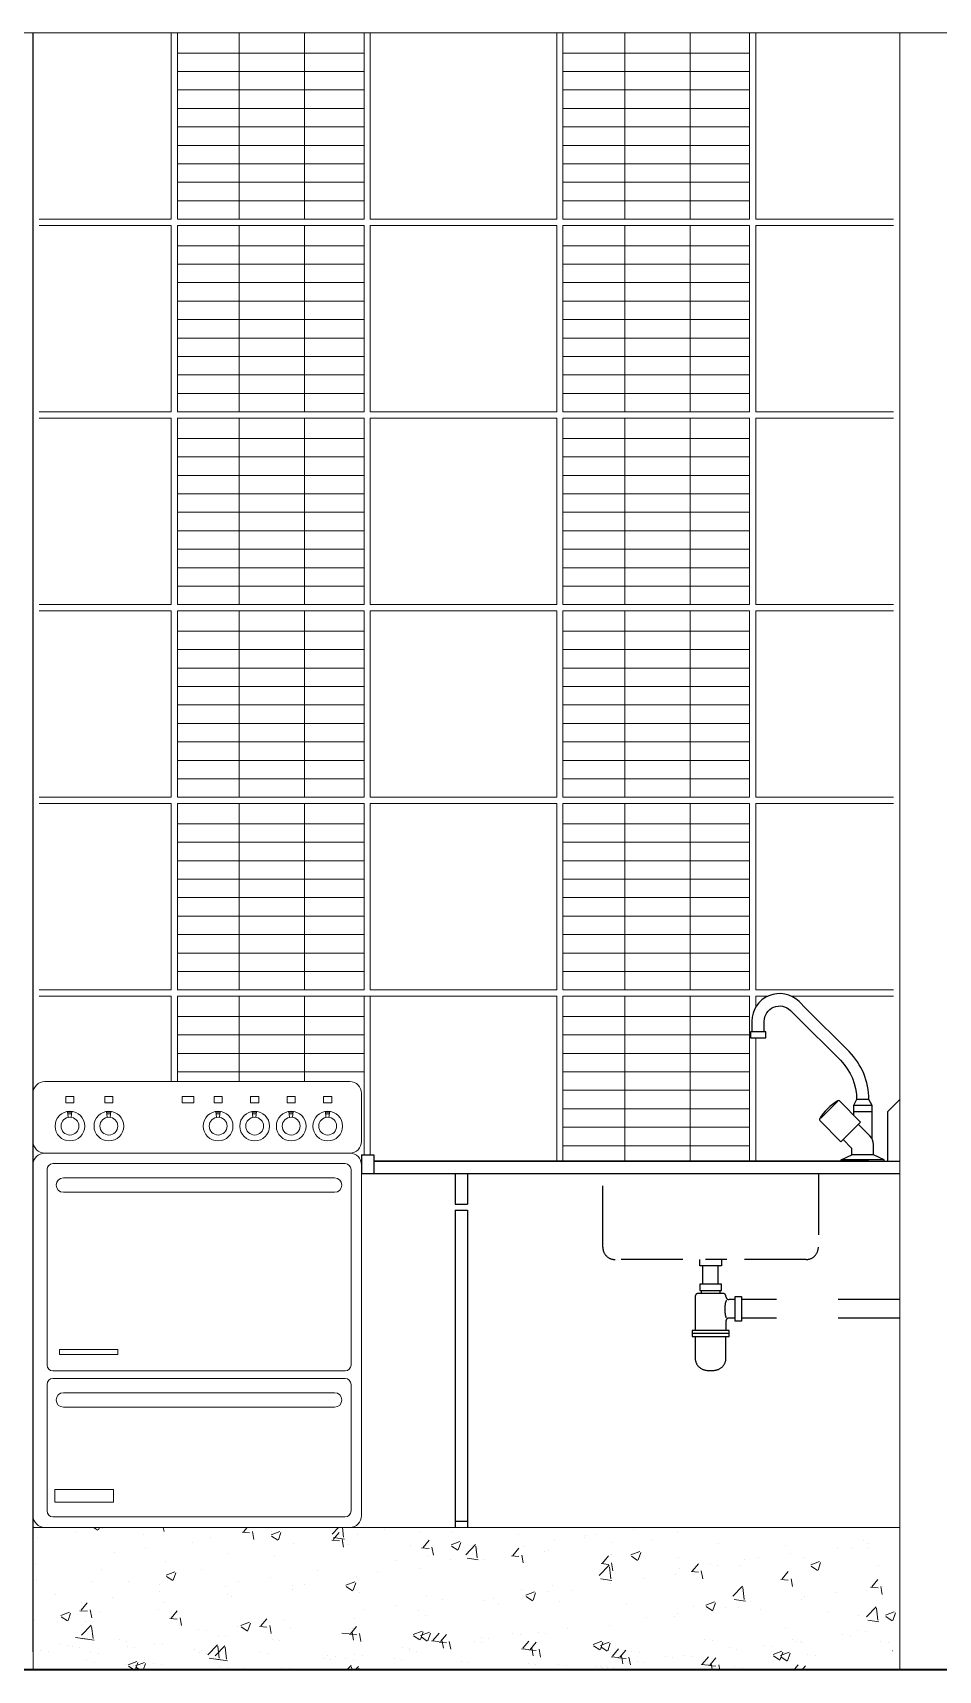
# Model space of a CAD drawing. Extents: x 1270 to 1442, y 932 to 1016.
# Drawn here: x 1409.429 to 1410.899, y 987.432 to 990.092 of the extents above; entities that cross this region are included whole.
import ezdxf

# ---------------------------------------------------------------- set-up
doc = ezdxf.new("R2010")
doc.units = 0
doc.header["$MEASUREMENT"] = 0
doc.linetypes.add('HIDDEN2', pattern=[4.7625, 3.175, -1.5875])
doc.layers.add('arquitecturapasito', color=252, linetype='Continuous', lineweight=5)

msp = doc.modelspace()

# ---------------------------------------------------------------- linework, layer by layer
for p, q in [((1410.7356, 988.3567), (1410.7078, 988.3289)), ((1410.7861, 988.3594), (1410.7661, 988.3594)), ((1410.8361, 988.3594), (1410.8161, 988.3394)), ((1410.7911, 988.3494), (1410.7611, 988.3494)), ((1410.7911, 988.3394), (1410.7611, 988.3394)), ((1410.8161, 988.3394), (1410.8161, 988.2594)), ((1409.9624, 988.2694), (1409.9624, 988.2394)), ((1409.9624, 988.2694), (1409.9824, 988.2694)), ((1409.9824, 988.2694), (1409.9824, 988.2394)), ((1409.9824, 988.2594), (1410.8361, 988.2594)), ((1410.8111, 988.2614), (1410.7411, 988.2614)), ((1410.7936, 988.2694), (1410.7586, 988.2694)), ((1409.9624, 988.2394), (1410.8361, 988.2394)), ((1410.1143, 988.2394), (1410.1143, 988.1894)), ((1410.1343, 988.2394), (1410.1343, 988.1894)), ((1410.1143, 988.1794), (1410.1143, 987.6644)), ((1410.1343, 988.1794), (1410.1343, 987.6644)), ((1410.1143, 987.6744), (1410.1343, 987.6744)), ((1410.1143, 987.6744), (1410.1143, 987.6644)), ((1410.1343, 987.6744), (1410.1343, 987.6644))]:
    msp.add_line(p, q)
at = {"linetype": 'HIDDEN2', "ltscale": 0.02}
for p, q in [((1410.5165, 988.0594), (1410.5165, 988.0894)), ((1410.5381, 988.0994), (1410.5206, 988.0994)), ((1410.5556, 988.0994), (1410.5381, 988.0994)), ((1410.5415, 988.0594), (1410.5415, 988.0894)), ((1410.514, 988.0494), (1410.514, 988.0444)), ((1410.544, 988.0494), (1410.544, 988.0444)), ((1410.554, 988.0394), (1410.554, 988.0394)), ((1410.554, 988.0394), (1410.554, 988.0394)), ((1410.8361, 988.0344), (1410.579, 988.0344)), ((1410.8361, 988.0044), (1410.579, 988.0044)), ((1410.559, 987.9794), (1410.499, 987.9794))]:
    msp.add_line(p, q, dxfattribs=at)
for points in [[(1410.7911, 988.2958), (1410.7911, 988.3494), (1410.7861, 988.3594, 0.198912), (1410.7538, 988.4372), (1410.6831, 988.5079), (1410.6727, 988.5184, 0.666179), (1410.5961, 988.4864), (1410.5961, 988.4694)], [(1410.6161, 988.4694), (1410.6161, 988.4864, -0.664582), (1410.6586, 988.5042), (1410.669, 988.4938), (1410.7397, 988.4231, -0.198912), (1410.7661, 988.3594), (1410.7611, 988.3494), (1410.7611, 988.334)], [(1410.8111, 988.2594), (1410.8111, 988.2614), (1410.7936, 988.2694), (1410.7936, 988.2862, 0.198912), (1410.7877, 988.3003), (1410.7688, 988.3192)], [(1410.7411, 988.2594), (1410.7411, 988.2614), (1410.7586, 988.2694), (1410.7586, 988.2791, 0.198912), (1410.758, 988.2805), (1410.7441, 988.2944)]]:
    msp.add_lwpolyline(points, format="xyb")
msp.add_lwpolyline([(1410.6186, 988.4594), (1410.6186, 988.4694), (1410.5936, 988.4694), (1410.5936, 988.4594)], close=True)
msp.add_lwpolyline([(1410.7405, 988.2909), (1410.7723, 988.3227), (1410.7381, 988.357, 0.33956), (1410.7356, 988.3573, 0.131459), (1410.7059, 988.3276, 0.33956), (1410.7062, 988.3252)], format="xyb", close=True)
for points in [[(1410.7861, 988.2594), (1409.9824, 988.2594)], [(1409.9624, 988.2394), (1410.7861, 988.2394)], [(1410.1143, 988.1894), (1410.1343, 988.1894)], [(1410.1143, 988.1794), (1410.1343, 988.1794)]]:
    msp.add_lwpolyline(points)
for points in [[(1410.704, 988.2394), (1410.704, 988.1194, -0.414214), (1410.684, 988.0994), (1410.374, 988.0994, -0.414214), (1410.354, 988.1194), (1410.354, 988.2394)], [(1410.569, 988.0344), (1410.559, 988.0344, -0.414214), (1410.554, 988.0394, 0.414214), (1410.549, 988.0444), (1410.509, 988.0444, 0.414214), (1410.504, 988.0394), (1410.504, 987.9844)], [(1410.569, 988.0044), (1410.559, 988.0044, 0.414214), (1410.554, 987.9994), (1410.554, 987.9844)], [(1410.504, 987.9744), (1410.504, 987.9394, 0.414214), (1410.524, 987.9194), (1410.534, 987.9194, 0.414214), (1410.554, 987.9394), (1410.554, 987.9744)]]:
    msp.add_lwpolyline(points, format="xyb", dxfattribs=at)
msp.add_lwpolyline([(1410.5465, 988.0994), (1410.5465, 988.0894), (1410.5115, 988.0894), (1410.5115, 988.0994)], dxfattribs=at)
for points in [[(1410.5465, 988.0494), (1410.5465, 988.0594), (1410.5115, 988.0594), (1410.5115, 988.0494)], [(1410.569, 988.0394), (1410.579, 988.0394), (1410.579, 987.9994), (1410.569, 987.9994)], [(1410.559, 987.9744), (1410.559, 987.9844), (1410.499, 987.9844), (1410.499, 987.9744)]]:
    msp.add_lwpolyline(points, close=True, dxfattribs=at)
msp.add_arc((1410.6034, 988.0187), 0.0514, 163.6228, 196.0694, dxfattribs=at)
at = {"layer": 'arquitecturapasito', "color": 252}
for p, q in [((1407.7539, 990.0923), (1418.9759, 990.0923)), ((1409.429, 990.0923), (1409.429, 987.4623)), ((1409.4291, 987.4323), (1409.4291, 990.0923)), ((1409.6534, 990.0923), (1409.6534, 989.7893)), ((1409.6634, 990.0923), (1409.6634, 989.7893)), ((1409.7639, 990.0923), (1409.7639, 989.7893)), ((1409.87, 990.0923), (1409.87, 989.7893)), ((1409.9664, 989.7893), (1409.9664, 990.0923)), ((1409.9664, 989.7893), (1409.9664, 990.0923)), ((1409.9764, 989.7893), (1409.9764, 990.0923)), ((1410.2794, 990.0923), (1410.2794, 989.7893)), ((1410.2894, 990.0923), (1410.2894, 989.7893)), ((1410.3899, 990.0923), (1410.3899, 989.7893)), ((1410.496, 990.0923), (1410.496, 989.7893)), ((1410.5924, 989.7893), (1410.5924, 990.0923)), ((1410.6024, 989.7893), (1410.6024, 990.0923)), ((1410.8361, 987.4323), (1410.8361, 990.0923)), ((1409.6634, 990.0593), (1409.9664, 990.0593)), ((1410.2894, 990.0593), (1410.5924, 990.0593)), ((1409.6634, 990.0293), (1409.9664, 990.0293)), ((1410.2894, 990.0293), (1410.5924, 990.0293)), ((1409.6634, 989.9993), (1409.9664, 989.9993)), ((1410.2894, 989.9993), (1410.5924, 989.9993)), ((1409.6634, 989.9693), (1409.9664, 989.9693)), ((1410.2894, 989.9693), (1410.5924, 989.9693)), ((1409.6634, 989.9393), (1409.9664, 989.9393)), ((1410.2894, 989.9393), (1410.5924, 989.9393)), ((1409.6634, 989.9093), (1409.9664, 989.9093)), ((1410.2894, 989.9093), (1410.5924, 989.9093)), ((1409.6634, 989.8793), (1409.9664, 989.8793)), ((1410.2894, 989.8793), (1410.5924, 989.8793)), ((1409.6634, 989.8493), (1409.9664, 989.8493)), ((1410.2894, 989.8493), (1410.5924, 989.8493)), ((1409.6634, 989.8193), (1409.9664, 989.8193)), ((1410.2894, 989.8193), (1410.5924, 989.8193)), ((1409.6534, 989.7893), (1409.4391, 989.7893)), ((1409.6634, 989.7893), (1409.9664, 989.7893)), ((1410.2794, 989.7893), (1409.9764, 989.7893)), ((1410.2894, 989.7893), (1410.5924, 989.7893)), ((1410.6024, 989.7893), (1410.8261, 989.7893)), ((1409.6534, 989.7793), (1409.4391, 989.7793)), ((1409.6534, 989.7793), (1409.6534, 989.4763)), ((1409.6634, 989.7793), (1409.9664, 989.7793)), ((1409.6634, 989.7793), (1409.6634, 989.4763)), ((1409.6634, 989.7793), (1409.6634, 989.4763)), ((1409.7639, 989.7793), (1409.7639, 989.4763)), ((1409.87, 989.7793), (1409.87, 989.4763)), ((1409.9664, 989.4763), (1409.9664, 989.7793)), ((1410.2794, 989.7793), (1409.9764, 989.7793)), ((1409.9764, 989.4763), (1409.9764, 989.7793)), ((1410.2794, 989.7793), (1410.2794, 989.4763)), ((1410.2894, 989.7793), (1410.2894, 989.4763)), ((1410.2894, 989.7793), (1410.5924, 989.7793)), ((1410.3899, 989.7793), (1410.3899, 989.4763)), ((1410.496, 989.7793), (1410.496, 989.4763)), ((1410.5924, 989.4763), (1410.5924, 989.7793)), ((1410.6024, 989.4763), (1410.6024, 989.7793)), ((1410.6024, 989.7793), (1410.8261, 989.7793)), ((1409.6634, 989.7463), (1409.9664, 989.7463)), ((1410.2894, 989.7463), (1410.5924, 989.7463)), ((1409.6634, 989.7163), (1409.9664, 989.7163)), ((1410.2894, 989.7163), (1410.5924, 989.7163)), ((1409.6634, 989.6863), (1409.9664, 989.6863)), ((1410.2894, 989.6863), (1410.5924, 989.6863)), ((1409.6634, 989.6563), (1409.9664, 989.6563)), ((1410.2894, 989.6563), (1410.5924, 989.6563)), ((1409.6634, 989.6263), (1409.9664, 989.6263)), ((1410.2894, 989.6263), (1410.5924, 989.6263)), ((1409.6634, 989.5963), (1409.9664, 989.5963)), ((1410.2894, 989.5963), (1410.5924, 989.5963)), ((1409.6634, 989.5663), (1409.9664, 989.5663)), ((1410.2894, 989.5663), (1410.5924, 989.5663)), ((1409.6634, 989.5363), (1409.9664, 989.5363)), ((1410.2894, 989.5363), (1410.5924, 989.5363)), ((1409.6634, 989.5063), (1409.9664, 989.5063)), ((1410.2894, 989.5063), (1410.5924, 989.5063)), ((1409.6534, 989.4763), (1409.4391, 989.4763)), ((1409.6634, 989.4763), (1409.9664, 989.4763)), ((1410.2794, 989.4763), (1409.9764, 989.4763)), ((1410.2894, 989.4763), (1410.5924, 989.4763)), ((1410.6024, 989.4763), (1410.8261, 989.4763)), ((1409.6534, 989.4663), (1409.4391, 989.4663)), ((1409.6534, 989.4663), (1409.6534, 989.1633)), ((1409.6634, 989.4663), (1409.6634, 989.1633)), ((1409.6634, 989.4663), (1409.9664, 989.4663)), ((1409.7639, 989.4663), (1409.7639, 989.1633)), ((1409.87, 989.4663), (1409.87, 989.1633)), ((1409.9664, 989.1633), (1409.9664, 989.4663)), ((1410.2794, 989.4663), (1409.9764, 989.4663)), ((1409.9764, 989.1633), (1409.9764, 989.4663)), ((1410.2794, 989.4663), (1410.2794, 989.1633)), ((1410.2894, 989.4663), (1410.2894, 989.1633)), ((1410.2894, 989.4663), (1410.5924, 989.4663)), ((1410.2894, 989.4663), (1410.5924, 989.4663)), ((1410.3899, 989.4663), (1410.3899, 989.1633)), ((1410.496, 989.4663), (1410.496, 989.1633)), ((1410.5924, 989.1633), (1410.5924, 989.4663)), ((1410.6024, 989.1633), (1410.6024, 989.4663)), ((1410.6024, 989.4663), (1410.8261, 989.4663)), ((1409.6634, 989.4333), (1409.9664, 989.4333)), ((1410.2894, 989.4333), (1410.5924, 989.4333)), ((1409.6634, 989.4033), (1409.9664, 989.4033)), ((1410.2894, 989.4033), (1410.5924, 989.4033)), ((1409.6634, 989.3733), (1409.9664, 989.3733)), ((1410.2894, 989.3733), (1410.5924, 989.3733)), ((1409.6634, 989.3433), (1409.9664, 989.3433)), ((1410.2894, 989.3433), (1410.5924, 989.3433)), ((1409.6634, 989.3133), (1409.9664, 989.3133)), ((1410.2894, 989.3133), (1410.5924, 989.3133)), ((1409.6634, 989.2833), (1409.9664, 989.2833)), ((1410.2894, 989.2833), (1410.5924, 989.2833)), ((1409.6634, 989.2533), (1409.9664, 989.2533)), ((1410.2894, 989.2533), (1410.5924, 989.2533)), ((1409.6634, 989.2233), (1409.9664, 989.2233)), ((1410.2894, 989.2233), (1410.5924, 989.2233)), ((1409.6634, 989.1933), (1409.9664, 989.1933)), ((1410.2894, 989.1933), (1410.5924, 989.1933)), ((1409.4391, 989.1633), (1409.6534, 989.1633)), ((1409.4391, 989.1533), (1409.6534, 989.1533)), ((1409.6534, 989.1533), (1409.6534, 988.8503)), ((1409.6634, 989.1633), (1409.9664, 989.1633)), ((1409.6634, 989.1533), (1409.6634, 988.8503)), ((1409.6634, 989.1533), (1409.9664, 989.1533)), ((1409.7639, 989.1533), (1409.7639, 988.8503)), ((1409.87, 989.1533), (1409.87, 988.8503)), ((1409.9664, 988.8503), (1409.9664, 989.1533)), ((1410.2794, 989.1633), (1409.9764, 989.1633)), ((1410.2794, 989.1533), (1409.9764, 989.1533)), ((1409.9764, 988.8503), (1409.9764, 989.1533)), ((1410.2794, 989.1533), (1410.2794, 988.8503)), ((1410.2894, 989.1633), (1410.5924, 989.1633)), ((1410.2894, 989.1533), (1410.2894, 988.8503)), ((1410.2894, 989.1533), (1410.5924, 989.1533)), ((1410.2894, 989.1533), (1410.5924, 989.1533)), ((1410.3899, 989.1533), (1410.3899, 988.8503)), ((1410.496, 989.1533), (1410.496, 988.8503)), ((1410.5924, 988.8503), (1410.5924, 989.1533)), ((1410.6024, 989.1633), (1410.8261, 989.1633)), ((1410.6024, 988.8503), (1410.6024, 989.1533)), ((1410.6024, 989.1533), (1410.8261, 989.1533)), ((1409.6634, 989.1203), (1409.9664, 989.1203)), ((1410.2894, 989.1203), (1410.5924, 989.1203)), ((1409.6634, 989.0903), (1409.9664, 989.0903)), ((1410.2894, 989.0903), (1410.5924, 989.0903)), ((1409.6634, 989.0603), (1409.9664, 989.0603)), ((1410.2894, 989.0603), (1410.5924, 989.0603)), ((1409.6634, 989.0303), (1409.9664, 989.0303)), ((1410.2894, 989.0303), (1410.5924, 989.0303)), ((1409.6634, 989.0003), (1409.9664, 989.0003)), ((1410.2894, 989.0003), (1410.5924, 989.0003)), ((1409.6634, 988.9703), (1409.9664, 988.9703)), ((1410.2894, 988.9703), (1410.5924, 988.9703)), ((1409.6634, 988.9403), (1409.9664, 988.9403)), ((1410.2894, 988.9403), (1410.5924, 988.9403)), ((1409.6634, 988.9103), (1409.9664, 988.9103)), ((1410.2894, 988.9103), (1410.5924, 988.9103)), ((1409.6634, 988.8803), (1409.9664, 988.8803)), ((1410.2894, 988.8803), (1410.5924, 988.8803)), ((1409.4391, 988.8503), (1409.6534, 988.8503)), ((1409.4391, 988.8403), (1409.6534, 988.8403)), ((1409.6534, 988.8403), (1409.6534, 988.5373)), ((1409.6634, 988.8503), (1409.9664, 988.8503)), ((1409.6634, 988.8403), (1409.6634, 988.5373)), ((1409.6634, 988.8403), (1409.9664, 988.8403)), ((1409.6634, 988.8403), (1409.9664, 988.8403)), ((1409.7639, 988.8403), (1409.7639, 988.5373)), ((1409.87, 988.8403), (1409.87, 988.5373)), ((1409.9664, 988.5373), (1409.9664, 988.8403)), ((1410.2794, 988.8503), (1409.9764, 988.8503)), ((1410.2794, 988.8403), (1409.9764, 988.8403)), ((1409.9764, 988.5373), (1409.9764, 988.8403)), ((1410.2794, 988.8403), (1410.2794, 988.5373)), ((1410.2894, 988.8503), (1410.5924, 988.8503)), ((1410.2894, 988.8403), (1410.2894, 988.5373)), ((1410.2894, 988.8403), (1410.5924, 988.8403)), ((1410.2894, 988.8403), (1410.5924, 988.8403)), ((1410.2894, 988.8403), (1410.5924, 988.8403)), ((1410.3899, 988.8403), (1410.3899, 988.5373)), ((1410.496, 988.8403), (1410.496, 988.5373)), ((1410.5924, 988.5373), (1410.5924, 988.8403)), ((1410.6024, 988.8503), (1410.8261, 988.8503)), ((1410.6024, 988.5373), (1410.6024, 988.8403)), ((1410.6024, 988.8403), (1410.8261, 988.8403)), ((1409.6634, 988.8073), (1409.9664, 988.8073)), ((1410.2894, 988.8073), (1410.5924, 988.8073)), ((1409.6634, 988.7773), (1409.9664, 988.7773)), ((1410.2894, 988.7773), (1410.5924, 988.7773)), ((1409.6634, 988.7473), (1409.9664, 988.7473)), ((1410.2894, 988.7473), (1410.5924, 988.7473)), ((1409.6634, 988.7173), (1409.9664, 988.7173)), ((1410.2894, 988.7173), (1410.5924, 988.7173)), ((1409.6634, 988.6873), (1409.9664, 988.6873)), ((1410.2894, 988.6873), (1410.5924, 988.6873)), ((1409.6634, 988.6573), (1409.9664, 988.6573)), ((1410.2894, 988.6573), (1410.5924, 988.6573)), ((1409.6634, 988.6273), (1409.9664, 988.6273)), ((1410.2894, 988.6273), (1410.5924, 988.6273)), ((1409.6634, 988.5973), (1409.9664, 988.5973)), ((1410.2894, 988.5973), (1410.5924, 988.5973)), ((1409.6634, 988.5673), (1409.9664, 988.5673)), ((1410.2894, 988.5673), (1410.5924, 988.5673)), ((1409.4391, 988.5373), (1409.6534, 988.5373)), ((1409.6634, 988.5373), (1409.9664, 988.5373)), ((1410.2794, 988.5373), (1409.9764, 988.5373)), ((1410.2894, 988.5373), (1410.5924, 988.5373)), ((1410.6024, 988.5373), (1410.8261, 988.5373)), ((1409.4391, 988.5273), (1409.6534, 988.5273)), ((1409.6534, 988.5273), (1409.6534, 988.3884)), ((1410.2794, 988.5273), (1409.6634, 988.5273)), ((1409.6634, 988.5273), (1409.6634, 988.3884)), ((1409.6634, 988.5273), (1409.9664, 988.5273)), ((1409.6634, 988.5273), (1409.9664, 988.5273)), ((1409.7639, 988.5273), (1409.7639, 988.3884)), ((1409.87, 988.5273), (1409.87, 988.3884)), ((1409.9664, 988.2694), (1409.9664, 988.5273)), ((1409.9764, 988.2694), (1409.9764, 988.5273)), ((1410.2794, 988.5273), (1410.2794, 988.2594)), ((1410.2894, 988.5273), (1410.2894, 988.2594)), ((1410.2894, 988.5273), (1410.5924, 988.5273)), ((1410.2894, 988.5273), (1410.5924, 988.5273)), ((1410.2894, 988.5273), (1410.5924, 988.5273)), ((1410.3899, 988.5273), (1410.3899, 988.2594)), ((1410.496, 988.5273), (1410.496, 988.2594)), ((1410.5924, 988.2594), (1410.5924, 988.5273)), ((1410.6024, 988.5094), (1410.6024, 988.5273)), ((1410.6024, 988.5273), (1410.6223, 988.5273)), ((1410.6599, 988.5273), (1410.8261, 988.5273)), ((1409.6634, 988.4943), (1409.9664, 988.4943)), ((1410.2894, 988.4943), (1410.5924, 988.4943)), ((1409.6634, 988.4643), (1409.9664, 988.4643)), ((1410.2894, 988.4643), (1410.5924, 988.4643)), ((1410.6024, 988.2594), (1410.6024, 988.4594)), ((1409.6634, 988.4343), (1409.9664, 988.4343)), ((1410.2894, 988.4343), (1410.5924, 988.4343)), ((1409.6634, 988.4043), (1409.9664, 988.4043)), ((1410.2894, 988.4043), (1410.5924, 988.4043)), ((1410.2894, 988.3743), (1410.5924, 988.3743)), ((1410.2894, 988.3443), (1410.5924, 988.3443)), ((1410.2894, 988.3143), (1410.5924, 988.3143)), ((1410.2894, 988.2843), (1410.5924, 988.2843)), ((1409.4291, 987.6644), (1410.8361, 987.6644)), ((1410.824, 987.464), (1410.8241, 987.464)), ((1407.7419, 987.434), (1418.9639, 987.434)), ((1407.7539, 987.4323), (1418.9759, 987.4323)), ((1410.4461, 987.434), (1418.9096, 987.434)), ((1410.4581, 987.4323), (1418.9215, 987.4323))]:
    msp.add_line(p, q, dxfattribs=at)
at = {"layer": 'arquitecturapasito', "color": 252, "linetype": 'Continuous'}
for p, q in [((1409.9434, 988.3884), (1409.4481, 988.3884)), ((1409.4955, 988.3644), (1409.4825, 988.3644)), ((1409.4825, 988.3644), (1409.4825, 988.3541)), ((1409.4825, 988.3541), (1409.4955, 988.3541)), ((1409.4955, 988.3541), (1409.4955, 988.3644)), ((1409.5586, 988.3644), (1409.5455, 988.3644)), ((1409.5455, 988.3644), (1409.5455, 988.3541)), ((1409.5455, 988.3541), (1409.5586, 988.3541)), ((1409.5586, 988.3541), (1409.5586, 988.3644)), ((1409.6899, 988.3644), (1409.6713, 988.3644)), ((1409.6713, 988.3644), (1409.6713, 988.3541)), ((1409.6713, 988.3541), (1409.6899, 988.3541)), ((1409.6899, 988.3541), (1409.6899, 988.3644)), ((1409.7361, 988.3644), (1409.723, 988.3644)), ((1409.723, 988.3644), (1409.723, 988.3541)), ((1409.723, 988.3541), (1409.7361, 988.3541)), ((1409.7361, 988.3541), (1409.7361, 988.3644)), ((1409.7954, 988.3644), (1409.7823, 988.3644)), ((1409.7823, 988.3644), (1409.7823, 988.3541)), ((1409.7823, 988.3541), (1409.7954, 988.3541)), ((1409.7954, 988.3541), (1409.7954, 988.3644)), ((1409.8547, 988.3644), (1409.8416, 988.3644)), ((1409.8416, 988.3644), (1409.8416, 988.3541)), ((1409.8416, 988.3541), (1409.8547, 988.3541)), ((1409.8547, 988.3541), (1409.8547, 988.3644)), ((1409.914, 988.3644), (1409.9009, 988.3644)), ((1409.9009, 988.3644), (1409.9009, 988.3541)), ((1409.9009, 988.3541), (1409.914, 988.3541)), ((1409.914, 988.3541), (1409.914, 988.3644)), ((1409.9624, 988.3694), (1409.9624, 988.2913)), ((1409.4861, 988.3306), (1409.4853, 988.3398)), ((1409.4861, 988.3359), (1409.4915, 988.336)), ((1409.4862, 988.3388), (1409.4914, 988.3388)), ((1409.4911, 988.3306), (1409.4922, 988.34)), ((1409.5492, 988.3306), (1409.5484, 988.3398)), ((1409.5492, 988.3359), (1409.5546, 988.336)), ((1409.5493, 988.3388), (1409.5545, 988.3388)), ((1409.5542, 988.3306), (1409.5553, 988.34)), ((1409.7267, 988.3306), (1409.7258, 988.3398)), ((1409.7267, 988.3388), (1409.7319, 988.3388)), ((1409.7267, 988.3359), (1409.732, 988.336)), ((1409.7316, 988.3306), (1409.7328, 988.34)), ((1409.786, 988.3306), (1409.7851, 988.3398)), ((1409.786, 988.3388), (1409.7912, 988.3388)), ((1409.786, 988.3359), (1409.7913, 988.336)), ((1409.7909, 988.3306), (1409.7921, 988.34)), ((1409.8453, 988.3306), (1409.8444, 988.3398)), ((1409.8453, 988.3388), (1409.8505, 988.3388)), ((1409.8453, 988.3359), (1409.8506, 988.336)), ((1409.8502, 988.3306), (1409.8514, 988.34)), ((1409.9046, 988.3306), (1409.9037, 988.3398)), ((1409.9046, 988.3388), (1409.9098, 988.3388)), ((1409.9046, 988.3359), (1409.9099, 988.336)), ((1409.9095, 988.3306), (1409.9107, 988.34)), ((1409.4481, 988.2723), (1409.9434, 988.2723)), ((1409.4291, 987.6834), (1409.4291, 988.2533)), ((1409.4518, 987.9281), (1409.4518, 988.2457)), ((1409.9358, 988.2552), (1409.4613, 988.2552)), ((1409.9453, 988.2457), (1409.9453, 987.9281)), ((1409.9624, 988.2533), (1409.9624, 987.6834)), ((1409.9187, 988.232), (1409.4784, 988.232)), ((1409.4784, 988.2087), (1409.9187, 988.2087)), ((1409.5665, 987.9535), (1409.4721, 987.9535)), ((1409.4721, 987.9535), (1409.4721, 987.9449)), ((1409.5665, 987.9449), (1409.5665, 987.9535)), ((1409.4721, 987.9449), (1409.5665, 987.9449)), ((1409.4613, 987.9186), (1409.9358, 987.9186)), ((1409.4613, 987.9062), (1409.9358, 987.9062)), ((1409.4518, 987.8967), (1409.4518, 987.691)), ((1409.9187, 987.8831), (1409.4784, 987.8831)), ((1409.9453, 987.8967), (1409.9453, 987.691)), ((1409.4784, 987.8597), (1409.9187, 987.8597)), ((1409.5595, 987.7261), (1409.4644, 987.7261)), ((1409.4644, 987.7261), (1409.4644, 987.7053)), ((1409.5595, 987.7053), (1409.5595, 987.7261)), ((1409.4644, 987.7053), (1409.5595, 987.7053)), ((1409.9434, 987.6644), (1409.4481, 987.6644)), ((1409.9358, 987.6815), (1409.4613, 987.6815)), ((1409.5274, 987.6644), (1409.5345, 987.6596)), ((1409.5354, 987.6602), (1409.5369, 987.6644)), ((1409.5421, 987.6629), (1409.5421, 987.6629)), ((1409.6418, 987.6576), (1409.6406, 987.6644)), ((1409.7707, 987.6572), (1409.7767, 987.6644)), ((1409.8677, 987.6636), (1409.8677, 987.6636)), ((1409.9146, 987.6535), (1409.9251, 987.6644)), ((1409.9333, 987.6482), (1409.9314, 987.6644)), ((1409.9996, 987.6617), (1409.9996, 987.6617)), ((1410.4035, 987.661), (1410.4035, 987.661)), ((1409.4366, 987.6477), (1409.4366, 987.6477)), ((1409.5, 987.6574), (1409.5, 987.6574)), ((1409.6085, 987.6528), (1409.6085, 987.6528)), ((1409.6885, 987.64), (1409.6885, 987.64)), ((1409.717, 987.6482), (1409.717, 987.6482)), ((1409.7685, 987.6564), (1409.7807, 987.6553)), ((1409.7876, 987.6448), (1409.7852, 987.6575)), ((1409.8157, 987.6524), (1409.83, 987.6578)), ((1409.8164, 987.6501), (1409.8265, 987.6433)), ((1409.8168, 987.6569), (1409.8168, 987.6569)), ((1409.8255, 987.6436), (1409.8255, 987.6436)), ((1409.8275, 987.6439), (1409.8316, 987.6562)), ((1409.8521, 987.6378), (1409.8521, 987.6378)), ((1409.9143, 987.6436), (1409.9264, 987.6425)), ((1409.9164, 987.6444), (1409.9262, 987.6561)), ((1409.9169, 987.648), (1409.9349, 987.6452)), ((1409.9333, 987.6321), (1409.931, 987.6448)), ((1409.9339, 987.639), (1409.9339, 987.639)), ((1409.9399, 987.6367), (1409.9399, 987.6367)), ((1409.9565, 987.6521), (1409.9565, 987.6521)), ((1410.0424, 987.6344), (1410.0424, 987.6344)), ((1410.0584, 987.6571), (1410.0584, 987.6571)), ((1410.0622, 987.6317), (1410.072, 987.6434)), ((1410.0791, 987.6193), (1410.0767, 987.632)), ((1410.1078, 987.6361), (1410.122, 987.6416)), ((1410.108, 987.6572), (1410.108, 987.6572)), ((1410.1084, 987.6339), (1410.1185, 987.6271)), ((1410.1195, 987.6277), (1410.1236, 987.6399)), ((1410.1315, 987.6199), (1410.1473, 987.6364)), ((1410.1501, 987.6146), (1410.1479, 987.6339)), ((1410.2165, 987.6526), (1410.2165, 987.6526)), ((1410.2256, 987.6328), (1410.2256, 987.6328)), ((1410.2757, 987.6442), (1410.2757, 987.6442)), ((1410.325, 987.648), (1410.325, 987.648)), ((1410.3266, 987.6509), (1410.3266, 987.6509)), ((1410.3441, 987.6531), (1410.3441, 987.6531)), ((1410.3691, 987.64), (1410.3691, 987.64)), ((1410.4334, 987.6434), (1410.4334, 987.6434)), ((1410.4747, 987.6553), (1410.4747, 987.6553)), ((1410.5419, 987.6388), (1410.5419, 987.6388)), ((1410.6504, 987.6342), (1410.6504, 987.6342)), ((1410.7346, 987.6315), (1410.7346, 987.6315)), ((1410.7772, 987.643), (1410.7772, 987.643)), ((1410.7854, 987.6382), (1410.7854, 987.6382)), ((1409.4324, 987.6063), (1409.4324, 987.6063)), ((1409.5607, 987.6232), (1409.5607, 987.6232)), ((1409.6116, 987.6299), (1409.6116, 987.6299)), ((1409.644, 987.6096), (1409.644, 987.6096)), ((1409.7466, 987.6226), (1409.7466, 987.6226)), ((1409.8214, 987.6164), (1409.8214, 987.6164)), ((1410.0195, 987.6105), (1410.0195, 987.6105)), ((1410.06, 987.6309), (1410.0722, 987.6298)), ((1410.0704, 987.6172), (1410.0704, 987.6172)), ((1410.1071, 987.6124), (1410.1071, 987.6124)), ((1410.1337, 987.6144), (1410.1518, 987.6116)), ((1410.1474, 987.6273), (1410.1474, 987.6273)), ((1410.1509, 987.6299), (1410.1509, 987.6299)), ((1410.1622, 987.6127), (1410.1622, 987.6127)), ((1410.2058, 987.6181), (1410.2179, 987.617)), ((1410.2079, 987.6189), (1410.2177, 987.6306)), ((1410.2248, 987.6065), (1410.2225, 987.6193)), ((1410.2593, 987.6253), (1410.2593, 987.6253)), ((1410.2665, 987.627), (1410.2665, 987.627)), ((1410.3515, 987.6054), (1410.3637, 987.6043)), ((1410.3537, 987.6062), (1410.3634, 987.6179)), ((1410.3678, 987.6207), (1410.3678, 987.6207)), ((1410.3706, 987.5938), (1410.3682, 987.6065)), ((1410.3998, 987.6198), (1410.414, 987.6253)), ((1410.4005, 987.6176), (1410.4106, 987.6108)), ((1410.4115, 987.6114), (1410.4156, 987.6237)), ((1410.4763, 987.6161), (1410.4763, 987.6161)), ((1410.4994, 987.5934), (1410.5092, 987.6051)), ((1410.5848, 987.6115), (1410.5848, 987.6115)), ((1410.6062, 987.6146), (1410.6062, 987.6146)), ((1410.6587, 987.6227), (1410.6587, 987.6227)), ((1410.6792, 987.6149), (1410.6792, 987.6149)), ((1410.6918, 987.6036), (1410.706, 987.609)), ((1410.6932, 987.6069), (1410.6932, 987.6069)), ((1410.7035, 987.5951), (1410.7077, 987.6074)), ((1410.7589, 987.6297), (1410.7589, 987.6297)), ((1410.7847, 987.6302), (1410.7847, 987.6302)), ((1409.4341, 987.58), (1409.4341, 987.58)), ((1409.5396, 987.5953), (1409.5396, 987.5953)), ((1409.645, 987.5868), (1409.6592, 987.5923)), ((1409.6457, 987.5846), (1409.6558, 987.5778)), ((1409.6567, 987.5784), (1409.6609, 987.5907)), ((1409.7029, 987.596), (1409.7029, 987.596)), ((1409.8143, 987.5834), (1409.8143, 987.5834)), ((1409.8912, 987.5936), (1409.8912, 987.5936)), ((1409.954, 987.5845), (1409.954, 987.5845)), ((1409.9886, 987.5921), (1409.9886, 987.5921)), ((1410.0566, 987.5975), (1410.0566, 987.5975)), ((1410.3484, 987.5862), (1410.3642, 987.6027)), ((1410.3501, 987.5809), (1410.3501, 987.5809)), ((1410.3506, 987.5807), (1410.3687, 987.5779)), ((1410.367, 987.581), (1410.3647, 987.6003)), ((1410.4217, 987.582), (1410.4217, 987.582)), ((1410.4722, 987.5876), (1410.4722, 987.5876)), ((1410.4784, 987.5978), (1410.4784, 987.5978)), ((1410.4973, 987.5926), (1410.5094, 987.5915)), ((1410.5163, 987.581), (1410.514, 987.5938)), ((1410.5293, 987.6045), (1410.5293, 987.6045)), ((1410.5402, 987.6024), (1410.5402, 987.6024)), ((1410.5765, 987.6019), (1410.5765, 987.6019)), ((1410.643, 987.5799), (1410.6552, 987.5788)), ((1410.6451, 987.5807), (1410.6549, 987.5924)), ((1410.6621, 987.5683), (1410.6597, 987.581)), ((1410.6925, 987.6013), (1410.7026, 987.5945)), ((1410.7909, 987.5679), (1410.8007, 987.5796)), ((1410.8017, 987.6024), (1410.8017, 987.6024)), ((1409.4658, 987.5553), (1409.4658, 987.5553)), ((1409.5252, 987.5768), (1409.5252, 987.5768)), ((1409.5844, 987.5757), (1409.5844, 987.5757)), ((1409.6337, 987.5722), (1409.6337, 987.5722)), ((1409.6351, 987.5598), (1409.6351, 987.5598)), ((1409.7422, 987.5676), (1409.7422, 987.5676)), ((1409.7441, 987.5549), (1409.7441, 987.5549)), ((1409.7634, 987.5767), (1409.7634, 987.5767)), ((1409.8497, 987.5702), (1409.8497, 987.5702)), ((1409.8507, 987.563), (1409.8507, 987.563)), ((1409.87, 987.5718), (1409.87, 987.5718)), ((1409.937, 987.5706), (1409.9513, 987.576)), ((1409.9377, 987.5683), (1409.9478, 987.5615)), ((1409.9488, 987.5621), (1409.9529, 987.5744)), ((1409.9591, 987.5584), (1409.9591, 987.5584)), ((1410.0676, 987.5539), (1410.0676, 987.5539)), ((1410.2222, 987.564), (1410.2222, 987.564)), ((1410.2291, 987.5543), (1410.2433, 987.5597)), ((1410.2297, 987.5521), (1410.2398, 987.5452)), ((1410.2408, 987.5459), (1410.2449, 987.5581)), ((1410.264, 987.5594), (1410.264, 987.5594)), ((1410.2731, 987.5707), (1410.2731, 987.5707)), ((1410.3032, 987.5617), (1410.3032, 987.5617)), ((1410.3667, 987.5724), (1410.3667, 987.5724)), ((1410.5652, 987.5526), (1410.5811, 987.5691)), ((1410.5838, 987.5473), (1410.5816, 987.5666)), ((1410.732, 987.558), (1410.732, 987.558)), ((1410.7822, 987.5625), (1410.7822, 987.5625)), ((1410.7888, 987.5671), (1410.8009, 987.566)), ((1410.8078, 987.5555), (1410.8055, 987.5683)), ((1410.8089, 987.5682), (1410.8089, 987.5682)), ((1409.4743, 987.5213), (1409.4885, 987.5268)), ((1409.486, 987.5129), (1409.4901, 987.5251)), ((1409.5052, 987.529), (1409.5174, 987.528)), ((1409.5072, 987.543), (1409.5072, 987.543)), ((1409.5074, 987.5299), (1409.5172, 987.5415)), ((1409.5243, 987.5175), (1409.5219, 987.5302)), ((1409.5372, 987.5276), (1409.5372, 987.5276)), ((1409.5581, 987.5497), (1409.5581, 987.5497)), ((1409.633, 987.5311), (1409.633, 987.5311)), ((1409.6415, 987.5419), (1409.6415, 987.5419)), ((1409.6531, 987.5171), (1409.6629, 987.5288)), ((1409.7515, 987.5514), (1409.7515, 987.5514)), ((1409.9661, 987.5303), (1409.9661, 987.5303)), ((1410.017, 987.537), (1410.017, 987.537)), ((1410.0542, 987.5298), (1410.0542, 987.5298)), ((1410.0939, 987.5471), (1410.0939, 987.5471)), ((1410.1597, 987.5451), (1410.1597, 987.5451)), ((1410.1761, 987.5493), (1410.1761, 987.5493)), ((1410.1847, 987.5413), (1410.1847, 987.5413)), ((1410.2845, 987.5447), (1410.2845, 987.5447)), ((1410.393, 987.5401), (1410.393, 987.5401)), ((1410.5015, 987.5355), (1410.5015, 987.5355)), ((1410.5211, 987.538), (1410.5353, 987.5435)), ((1410.5218, 987.5358), (1410.5319, 987.529)), ((1410.5328, 987.5296), (1410.5369, 987.5419)), ((1410.5528, 987.5344), (1410.5528, 987.5344)), ((1410.5675, 987.5471), (1410.5855, 987.5443)), ((1410.5741, 987.5343), (1410.5741, 987.5343)), ((1410.61, 987.5309), (1410.61, 987.5309)), ((1410.6767, 987.5473), (1410.6767, 987.5473)), ((1410.6811, 987.5513), (1410.6811, 987.5513)), ((1410.7184, 987.5264), (1410.7184, 987.5264)), ((1410.7821, 987.519), (1410.7979, 987.5355)), ((1410.8007, 987.5137), (1410.7985, 987.533)), ((1410.8131, 987.5217), (1410.8273, 987.5272)), ((1410.8248, 987.5133), (1410.829, 987.5256)), ((1409.4316, 987.5124), (1409.4316, 987.5124)), ((1409.4749, 987.5191), (1409.4851, 987.5123)), ((1409.5079, 987.4892), (1409.5237, 987.5057)), ((1409.5145, 987.5107), (1409.5145, 987.5107)), ((1409.5265, 987.4839), (1409.5242, 987.5032)), ((1409.651, 987.5163), (1409.6631, 987.5152)), ((1409.67, 987.5047), (1409.6677, 987.5174)), ((1409.7608, 987.5033), (1409.7608, 987.5033)), ((1409.7663, 987.505), (1409.7805, 987.5105)), ((1409.767, 987.5028), (1409.7771, 987.496)), ((1409.778, 987.4966), (1409.7822, 987.5089)), ((1409.7967, 987.5035), (1409.8089, 987.5025)), ((1409.7989, 987.5044), (1409.8087, 987.516)), ((1409.8158, 987.492), (1409.8134, 987.5047)), ((1409.8378, 987.5134), (1409.8378, 987.5134)), ((1409.8472, 987.5025), (1409.8472, 987.5025)), ((1409.9446, 987.4916), (1409.9544, 987.5033)), ((1409.9477, 987.5006), (1409.9477, 987.5006)), ((1409.9515, 987.5168), (1409.9515, 987.5168)), ((1410.0662, 987.521), (1410.0662, 987.521)), ((1410.2966, 987.5007), (1410.2966, 987.5007)), ((1410.3642, 987.5047), (1410.3642, 987.5047)), ((1410.425, 987.5176), (1410.425, 987.5176)), ((1410.4697, 987.52), (1410.4697, 987.52)), ((1410.4758, 987.5243), (1410.4758, 987.5243)), ((1410.6503, 987.5015), (1410.6503, 987.5015)), ((1410.7688, 987.5218), (1410.7688, 987.5218)), ((1410.7843, 987.5135), (1410.8024, 987.5107)), ((1410.8138, 987.5195), (1410.8239, 987.5127)), ((1410.8269, 987.5218), (1410.8269, 987.5218)), ((1409.4737, 987.4747), (1409.4737, 987.4747)), ((1409.4857, 987.4729), (1409.4857, 987.4729)), ((1409.4981, 987.4855), (1409.5162, 987.4827)), ((1409.5101, 987.4837), (1409.5282, 987.4809)), ((1409.5696, 987.4815), (1409.5696, 987.4815)), ((1409.5816, 987.4797), (1409.5816, 987.4797)), ((1409.627, 987.476), (1409.627, 987.476)), ((1409.639, 987.4743), (1409.639, 987.4743)), ((1409.698, 987.4984), (1409.698, 987.4984)), ((1409.7099, 987.4966), (1409.7099, 987.4966)), ((1409.7127, 987.4573), (1409.7286, 987.4738)), ((1409.7247, 987.4556), (1409.7405, 987.4721)), ((1409.7297, 987.489), (1409.7297, 987.489)), ((1409.7417, 987.4873), (1409.7417, 987.4873)), ((1409.8172, 987.4821), (1409.8172, 987.4821)), ((1409.8291, 987.4803), (1409.8291, 987.4803)), ((1409.9305, 987.4925), (1409.9426, 987.4915)), ((1409.9425, 987.4908), (1409.9546, 987.4897)), ((1409.9495, 987.481), (1409.9472, 987.4937)), ((1409.9615, 987.4792), (1409.9592, 987.4919)), ((1410.0464, 987.4905), (1410.0606, 987.496)), ((1410.047, 987.4883), (1410.0571, 987.4815)), ((1410.0581, 987.4821), (1410.0622, 987.4944)), ((1410.0583, 987.4887), (1410.0726, 987.4942)), ((1410.059, 987.4865), (1410.0691, 987.4797)), ((1410.0701, 987.4803), (1410.0742, 987.4926)), ((1410.0762, 987.4798), (1410.0884, 987.4787)), ((1410.0784, 987.4806), (1410.0882, 987.4923)), ((1410.0882, 987.478), (1410.1004, 987.4769)), ((1410.0904, 987.4789), (1410.1001, 987.4905)), ((1410.0953, 987.4682), (1410.0929, 987.481)), ((1410.1073, 987.4665), (1410.1049, 987.4792)), ((1410.1453, 987.4792), (1410.1453, 987.4792)), ((1410.1568, 987.4857), (1410.1568, 987.4857)), ((1410.1572, 987.4774), (1410.1572, 987.4774)), ((1410.1688, 987.4839), (1410.1688, 987.4839)), ((1410.2077, 987.4924), (1410.2077, 987.4924)), ((1410.2197, 987.4906), (1410.2197, 987.4906)), ((1410.2241, 987.4679), (1410.2339, 987.4795)), ((1410.2361, 987.4661), (1410.2459, 987.4778)), ((1410.2496, 987.4935), (1410.2496, 987.4935)), ((1410.2616, 987.4917), (1410.2616, 987.4917)), ((1410.3384, 987.4742), (1410.3526, 987.4797)), ((1410.339, 987.472), (1410.3492, 987.4652)), ((1410.3501, 987.4658), (1410.3542, 987.4781)), ((1410.3504, 987.4725), (1410.3646, 987.4779)), ((1410.3621, 987.464), (1410.3662, 987.4763)), ((1410.5198, 987.4829), (1410.5198, 987.4829)), ((1410.5318, 987.4811), (1410.5318, 987.4811)), ((1410.6157, 987.473), (1410.6157, 987.473)), ((1410.6623, 987.4814), (1410.6623, 987.4814)), ((1410.6665, 987.4797), (1410.6665, 987.4797)), ((1410.6742, 987.4797), (1410.6742, 987.4797)), ((1410.6785, 987.4779), (1410.6785, 987.4779)), ((1410.7435, 987.4898), (1410.7435, 987.4898)), ((1410.7555, 987.488), (1410.7555, 987.488)), ((1410.7678, 987.4966), (1410.7678, 987.4966)), ((1410.7798, 987.4949), (1410.7798, 987.4949)), ((1410.8055, 987.4789), (1410.8055, 987.4789)), ((1410.8175, 987.4772), (1410.8175, 987.4772)), ((1409.4418, 987.4646), (1409.4418, 987.4646)), ((1409.4538, 987.4629), (1409.4538, 987.4629)), ((1409.4927, 987.4713), (1409.4927, 987.4713)), ((1409.5046, 987.4696), (1409.5046, 987.4696)), ((1409.5165, 987.4474), (1409.5165, 987.4474)), ((1409.5227, 987.4617), (1409.5227, 987.4617)), ((1409.5285, 987.4456), (1409.5285, 987.4456)), ((1409.5347, 987.46), (1409.5347, 987.46)), ((1409.5822, 987.4701), (1409.5822, 987.4701)), ((1409.5836, 987.4412), (1409.5978, 987.4467)), ((1409.5941, 987.4684), (1409.5941, 987.4684)), ((1409.6906, 987.4655), (1409.6906, 987.4655)), ((1409.6987, 987.4617), (1409.6987, 987.4617)), ((1409.7026, 987.4638), (1409.7026, 987.4638)), ((1409.7106, 987.46), (1409.7106, 987.46)), ((1409.715, 987.4518), (1409.733, 987.449)), ((1409.7269, 987.4501), (1409.745, 987.4473)), ((1409.7314, 987.452), (1409.7291, 987.4713)), ((1409.7433, 987.4503), (1409.7411, 987.4696)), ((1409.7991, 987.461), (1409.7991, 987.461)), ((1409.8111, 987.4592), (1409.8111, 987.4592)), ((1409.9007, 987.4519), (1409.9007, 987.4519)), ((1409.9076, 987.4564), (1409.9076, 987.4564)), ((1409.9126, 987.4502), (1409.9126, 987.4502)), ((1409.9196, 987.4546), (1409.9196, 987.4546)), ((1409.9371, 987.4509), (1409.9371, 987.4509)), ((1409.9491, 987.4492), (1409.9491, 987.4492)), ((1409.9515, 987.4586), (1409.9515, 987.4586)), ((1409.9635, 987.4569), (1409.9635, 987.4569)), ((1410.0161, 987.4518), (1410.0161, 987.4518)), ((1410.028, 987.45), (1410.028, 987.45)), ((1410.0285, 987.4688), (1410.0285, 987.4688)), ((1410.0397, 987.464), (1410.0397, 987.464)), ((1410.0405, 987.467), (1410.0405, 987.467)), ((1410.0517, 987.4622), (1410.0517, 987.4622)), ((1410.1245, 987.4472), (1410.1245, 987.4472)), ((1410.1365, 987.4454), (1410.1365, 987.4454)), ((1410.222, 987.467), (1410.2341, 987.466)), ((1410.234, 987.4653), (1410.2461, 987.4642)), ((1410.241, 987.4555), (1410.2387, 987.4682)), ((1410.253, 987.4537), (1410.2507, 987.4664)), ((1410.351, 987.4703), (1410.3611, 987.4634)), ((1410.3677, 987.4543), (1410.3799, 987.4532)), ((1410.3699, 987.4551), (1410.3797, 987.4668)), ((1410.3797, 987.4525), (1410.3919, 987.4514)), ((1410.3818, 987.4534), (1410.3916, 987.465)), ((1410.3868, 987.4427), (1410.3844, 987.4555)), ((1410.3988, 987.4409), (1410.3964, 987.4537)), ((1410.4013, 987.4625), (1410.4013, 987.4625)), ((1410.4104, 987.4459), (1410.4104, 987.4459)), ((1410.4133, 987.4608), (1410.4133, 987.4608)), ((1410.4553, 987.4541), (1410.4553, 987.4541)), ((1410.4673, 987.4523), (1410.4673, 987.4523)), ((1410.4873, 987.4561), (1410.4873, 987.4561)), ((1410.4993, 987.4543), (1410.4993, 987.4543)), ((1410.5156, 987.4424), (1410.5254, 987.454)), ((1410.5276, 987.4406), (1410.5374, 987.4523)), ((1410.5596, 987.4684), (1410.5596, 987.4684)), ((1410.5716, 987.4666), (1410.5716, 987.4666)), ((1410.6277, 987.4712), (1410.6277, 987.4712)), ((1410.6304, 987.458), (1410.6446, 987.4634)), ((1410.6311, 987.4557), (1410.6412, 987.4489)), ((1410.6421, 987.4495), (1410.6463, 987.4618)), ((1410.6424, 987.4562), (1410.6566, 987.4617)), ((1410.643, 987.454), (1410.6532, 987.4472)), ((1410.6541, 987.4478), (1410.6582, 987.46)), ((1410.687, 987.4586), (1410.687, 987.4586)), ((1410.699, 987.4568), (1410.699, 987.4568)), ((1409.4291, 987.4447), (1409.4291, 987.4447)), ((1409.5802, 987.4414), (1409.5802, 987.4414)), ((1409.5843, 987.439), (1409.5917, 987.434)), ((1409.5921, 987.4396), (1409.5921, 987.4396)), ((1409.5956, 987.4395), (1409.6098, 987.4449)), ((1409.5957, 987.434), (1409.5994, 987.4451)), ((1409.5962, 987.4373), (1409.6037, 987.4323)), ((1409.6077, 987.4323), (1409.6114, 987.4433)), ((1409.625, 987.4428), (1409.625, 987.4428)), ((1409.637, 987.4411), (1409.637, 987.4411)), ((1409.7335, 987.4382), (1409.7335, 987.4382)), ((1409.7455, 987.4365), (1409.7455, 987.4365)), ((1409.7723, 987.435), (1409.7723, 987.435)), ((1409.7843, 987.4333), (1409.7843, 987.4333)), ((1409.8327, 987.4366), (1409.8327, 987.4366)), ((1409.8447, 987.4349), (1409.8447, 987.4349)), ((1409.9395, 987.434), (1409.9454, 987.4402)), ((1409.9464, 987.434), (1409.946, 987.4377)), ((1409.9515, 987.4323), (1409.9574, 987.4384)), ((1409.9584, 987.4323), (1409.9579, 987.4359)), ((1410.233, 987.4426), (1410.233, 987.4426)), ((1410.245, 987.4409), (1410.245, 987.4409)), ((1410.2828, 987.4422), (1410.2828, 987.4422)), ((1410.2948, 987.4404), (1410.2948, 987.4404)), ((1410.3415, 987.438), (1410.3415, 987.438)), ((1410.3498, 987.4389), (1410.3498, 987.4389)), ((1410.3535, 987.4363), (1410.3535, 987.4363)), ((1410.3595, 987.4392), (1410.3595, 987.4392)), ((1410.3617, 987.4371), (1410.3617, 987.4371)), ((1410.3715, 987.4375), (1410.3715, 987.4375)), ((1410.4224, 987.4442), (1410.4224, 987.4442)), ((1410.5135, 987.4415), (1410.5256, 987.4405)), ((1410.5255, 987.4398), (1410.5376, 987.4387)), ((1410.5318, 987.434), (1410.5302, 987.4427)), ((1410.5438, 987.4323), (1410.5422, 987.4409)), ((1410.5685, 987.4383), (1410.5685, 987.4383)), ((1410.5805, 987.4365), (1410.5805, 987.4365)), ((1410.6651, 987.434), (1410.6712, 987.4413)), ((1410.677, 987.4323), (1410.6831, 987.4395))]:
    msp.add_line(p, q, dxfattribs=at)
for centre, radius in [((1409.489, 988.3162), 0.0241), ((1409.489, 988.3162), 0.0145), ((1409.5522, 988.3162), 0.0241), ((1409.5522, 988.3162), 0.0145), ((1409.7296, 988.3162), 0.0241), ((1409.7296, 988.3162), 0.0145), ((1409.7889, 988.3162), 0.0241), ((1409.7889, 988.3162), 0.0145), ((1409.8482, 988.3162), 0.0241), ((1409.8482, 988.3162), 0.0145), ((1409.9075, 988.3162), 0.0241), ((1409.9075, 988.3162), 0.0145)]:
    msp.add_circle(centre, radius, dxfattribs=at)
for centre, radius, start, end in [((1409.4481, 988.3694), 0.019, 90, 180), ((1409.9434, 988.3694), 0.019, 0, 90), ((1409.4481, 988.2913), 0.019, 180, 269.9999), ((1409.4481, 988.2533), 0.019, 90, 180), ((1409.9434, 988.2913), 0.019, 269.9999, 359.9999), ((1409.9434, 988.2533), 0.019, 0, 90), ((1409.4613, 988.2457), 0.0095, 90, 180), ((1409.9358, 988.2457), 0.0095, 0, 90), ((1409.4784, 988.2203), 0.0117, 90, 270), ((1409.9187, 988.2203), 0.0117, 269.9999, 89.9999), ((1409.4613, 987.9281), 0.0095, 180, 269.9999), ((1409.9358, 987.9281), 0.0095, 269.9999, 359.9999), ((1409.4613, 987.8967), 0.0095, 90, 180), ((1409.9358, 987.8967), 0.0095, 0, 90), ((1409.4784, 987.8714), 0.0117, 90, 270), ((1409.9187, 987.8714), 0.0117, 269.9999, 89.9999), ((1409.4613, 987.691), 0.0095, 180, 269.9999), ((1409.9358, 987.691), 0.0095, 269.9999, 359.9999), ((1409.4481, 987.6834), 0.019, 180, 269.9999), ((1409.9434, 987.6834), 0.019, 269.9999, 359.9999)]:
    msp.add_arc(centre, radius, start, end, dxfattribs=at)

doc.saveas('drawing.dxf')
